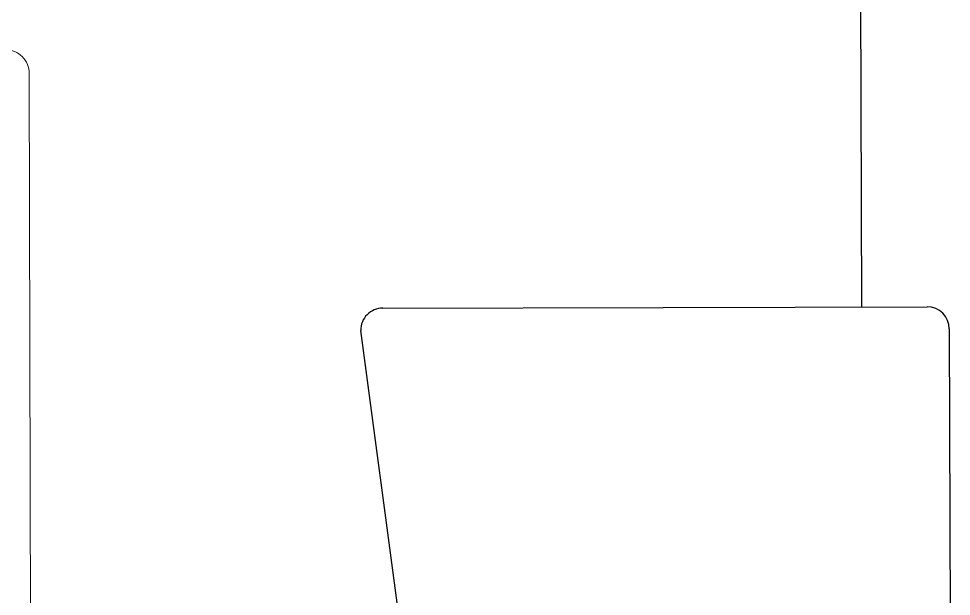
# Model space of a CAD drawing. Header units: inches. Extents: x 164.3 to 247.9, y 15.6 to 56.7.
# Drawn here: x 211.2741 to 211.5592, y 29.4339 to 29.6104 of the extents above; entities that cross this region are included whole.
import ezdxf

# ---------------------------------------------------------------- set-up
doc = ezdxf.new("R2010")
doc.units = ezdxf.units.IN
doc.header["$MEASUREMENT"] = 0
doc.layers.get('0').update_dxf_attribs({"lineweight": 0})
doc.layers.add('EQUI', color=3, linetype='Continuous', lineweight=0)

# ---------------------------------------------------------------- blocks, each defined once
blk = doc.blocks.new('IP PHONE')
at = {"layer": 'EQUI'}
blk.add_lwpolyline([(-60.62395608199586, 91.66312525438843), (-65.02895338892995, 91.66312525438843, 0.414213562373095), (-67.52839207394572, 89.16368656937266), (-67.52839207394572, 2.499438685015775, 0.414213562373095), (-65.02895338892995, 0), (-54.51309912833692, 0)], format="xyb", dxfattribs=at)

msp = doc.modelspace()

# ---------------------------------------------------------------- linework, layer by layer
at = {"color": 7, "linetype": 'ByBlock', "lineweight": -2}
for p, q in [((211.5318425600549, 29.52226597118258), (211.5313122167587, 29.7412598513119)), ((211.4710894046708, 29.52211884365252), (211.5518316809384, 29.52231437936757)), ((211.3854207652326, 29.52191137763296), (211.4710894046708, 29.52211884365252)), ((211.4131297352549, 29.2580463604406), (211.3786697035615, 29.51512753813222)), ((211.5586155204393, 29.51556331769646), (211.559238299203, 29.25840019543068))]:
    msp.add_line(p, q, dxfattribs=at)
for centre, radius, start, end in [((211.5518480698533, 29.51554692878162), 0.00676747043065063, 0.1387544398206912, 90.13875443982067), ((211.3854371541474, 29.51514392704703), 0.006767470430644921, 90.13875443982067, 180.1387544398207)]:
    msp.add_arc(centre, radius, start, end, dxfattribs=at)

# ---------------------------------------------------------------- block references
at = {"color": 7, "xscale": -0.002909101709693036, "yscale": 0.002909101709693036, "zscale": 0.002909101709693036, "rotation": 0.1202769238024359}
msp.add_blockref('IP PHONE', (211.0814697175816, 29.33384024556091), dxfattribs=at)

doc.saveas('drawing.dxf')
